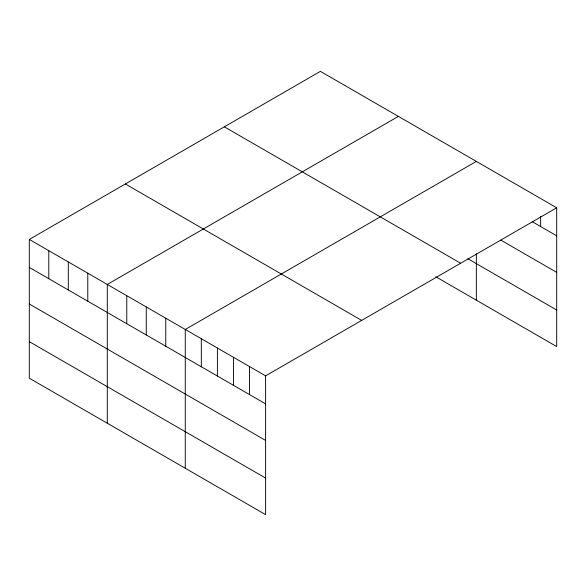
<?xml version="1.0" encoding="UTF-8"?>
<svg xmlns="http://www.w3.org/2000/svg" width="586" height="586" viewBox="0 0 586 586"><rect width="100%" height="100%" fill="white"/><g stroke="black" fill="none" stroke-linecap="round" stroke-linejoin="round"><path stroke-width="0.88" d="M29.3 239.425L265.605 375.853L265.605 514.64L29.3 378.204L29.3 239.425L320.396 71.36L556.7 207.796L556.7 346.575L435.808 276.775M398.377 116.387L107.282 284.444L107.282 423.231M476.352 161.406L185.264 329.471L185.264 468.251M265.605 375.853L556.7 207.796M532.213 221.669L556.7 235.806M500.84 240.114L556.7 272.358M467.775 258.682L556.7 310.023M224.335 126.825L460.64 263.253M125.36 183.967L361.665 320.396M29.3 267.436L265.605 403.871M29.3 303.995L265.605 440.423M29.3 341.653L265.605 478.081M540.629 216.593L540.629 226.533M476.352 253.775L476.352 300.186M249.541 366.58L249.541 394.59M233.47 357.299L233.47 385.317M217.399 348.025L217.399 376.036M201.328 338.745L201.328 366.763M165.765 318.213L165.765 346.223M146.273 306.954L146.273 334.972M126.774 295.703L126.774 323.714M87.783 273.193L87.783 301.204M68.291 261.935L68.291 289.945M48.792 250.676L48.792 278.694"/></g></svg>
